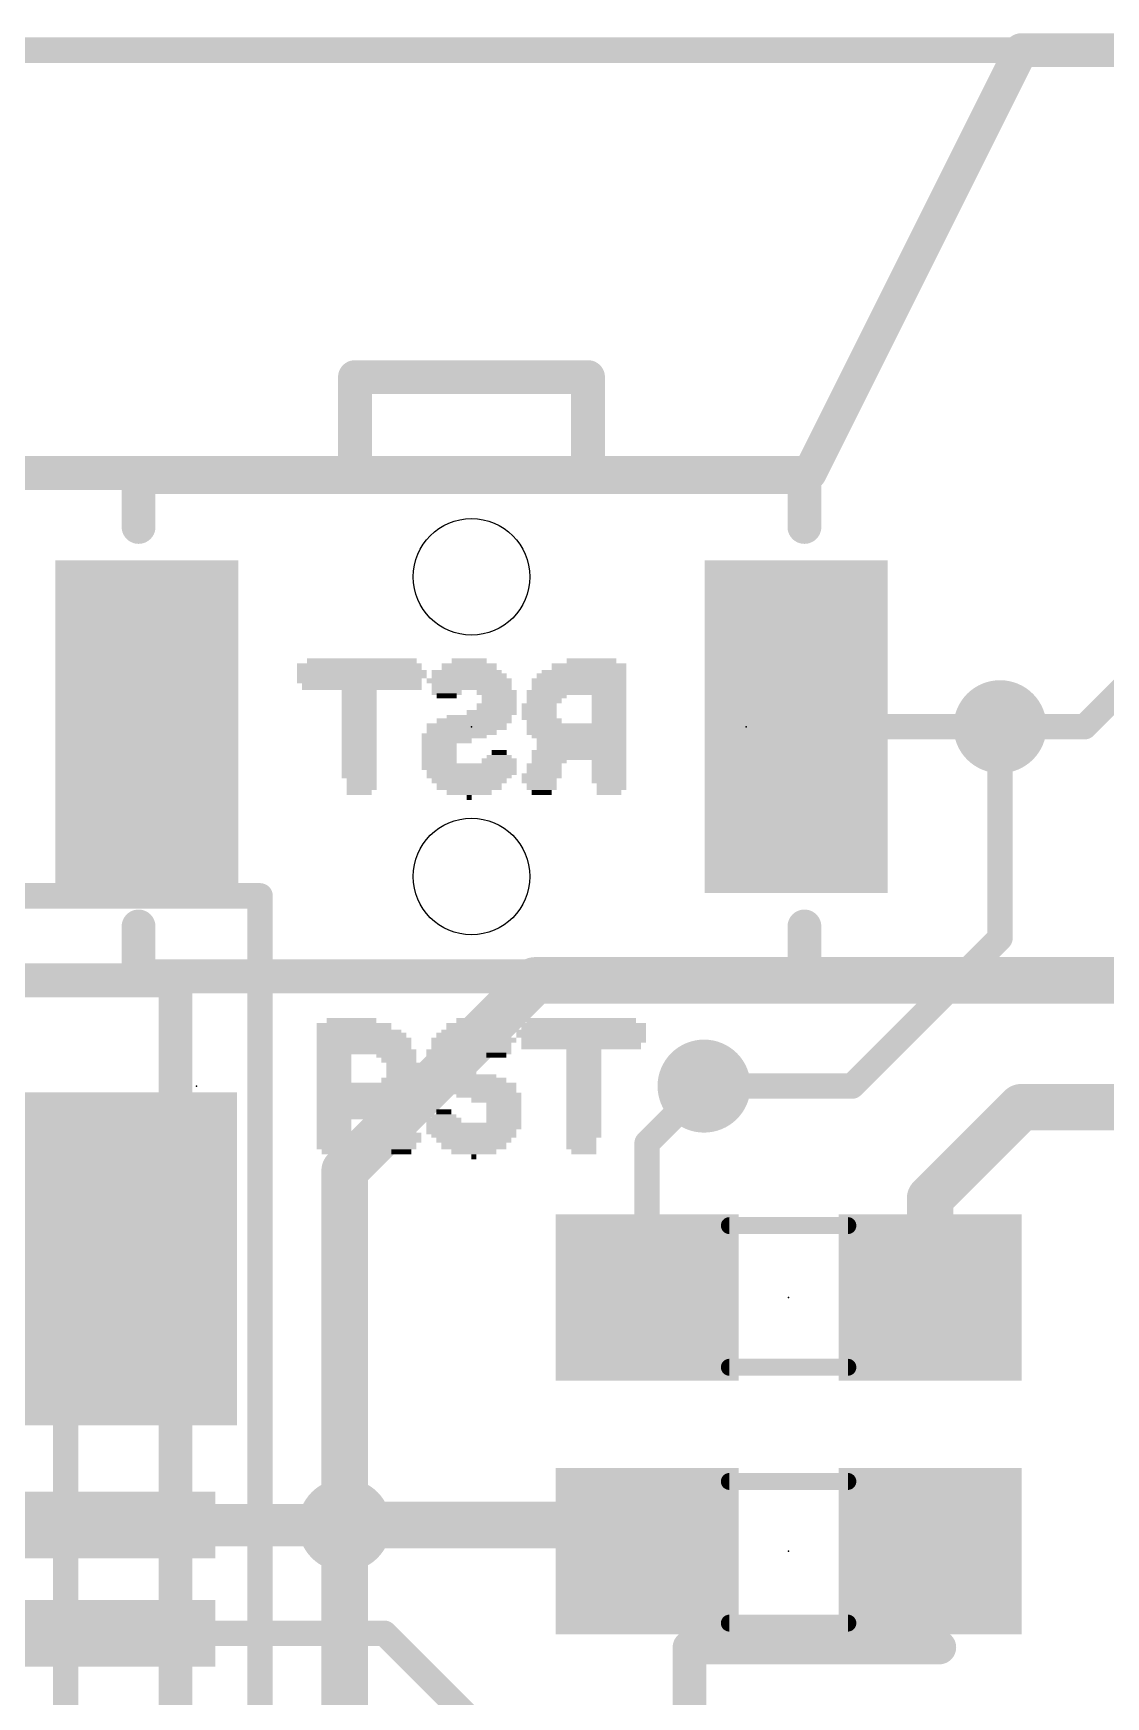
# Model space of a CAD drawing. Extents: x -34 to 73, y -65 to 31.
# Drawn here: x 3.72 to 10.16, y 20.59 to 30.58 of the extents above; entities that cross this region are included whole.
import ezdxf

# ---------------------------------------------------------------- set-up
doc = ezdxf.new("R2010")
doc.units = 0
for name, color, linetype in [('1', 12, 'CONTINUOUS'), ('16', 53, 'CONTINUOUS'), ('18', 110, 'CONTINUOUS'), ('20', 53, 'CONTINUOUS'), ('21', 41, 'CONTINUOUS'), ('22', 40, 'CONTINUOUS'), ('23', 53, 'CONTINUOUS'), ('24', 53, 'CONTINUOUS'), ('51', 53, 'CONTINUOUS')]:
    doc.layers.add(name, color=color, linetype=linetype)

# ---------------------------------------------------------------- blocks, each defined once
blk = doc.blocks.new('RECT')
blk.add_solid([(-0.5, -0.5), (0.5, -0.5), (-0.5, 0.5), (0.5, 0.5)])
blk = doc.blocks.new('RECT208000X160000R100')
at = {"const_width": 0.5}
blk.add_lwpolyline([(0.4, 0), (0.4, 0, 0.4142), (0.15, 0.25), (-0.15, 0.25, 0.4142), (-0.4, 0), (-0.4, 0, 0.4142), (-0.15, -0.25), (0.15, -0.25, 0.4142)], format="xyb", close=True, dxfattribs=at)
blk.add_solid([(-0.1754, -0.0254), (0.1754, -0.0254), (-0.1754, 0.0254), (0.1754, 0.0254)])
blk = doc.blocks.new('ROUNDV')
at = {"const_width": 0.5}
blk.add_lwpolyline([(0, -0.25, 1), (0, 0.25, 1), (0, -0.25)], format="xyb", dxfattribs=at)

msp = doc.modelspace()

# ---------------------------------------------------------------- linework, layer by layer
at = {"layer": '1'}
for points, const_width in [([(44.45, 30.48), (0, 30.48)], 0.1524), ([(10.033, 26.416), (10.287, 26.67)], 0.1524), ([(9.525, 26.416), (8.3, 26.416)], 0.1524), ([(9.525, 26.416), (10.033, 26.416)], 0.1524), ([(0, 25.4), (5.08, 25.4)], 0.1524), ([(5.08, 25.4), (5.08, 15.24)], 0.1524), ([(0, 24.892), (4.572, 24.892)], 0.2032), ([(4.572, 24.892), (4.572, 16.002)], 0.2032), ([(5.588, 23.749), (6.731, 24.892)], 0.2794), ([(6.731, 24.892), (12.7, 24.892)], 0.2794), ([(7.405, 23.915), (7.747, 24.257)], 0.1524), ([(9.105, 23.583), (9.652, 24.13)], 0.2794), ([(9.652, 24.13), (12.065, 24.13)], 0.2794), ([(7.405, 22.987), (7.405, 23.915)], 0.1524), ([(5.588, 23.749), (5.588, 21.62)], 0.2794), ([(9.105, 22.987), (9.105, 23.583)], 0.2794), ([(3.937, 21.62), (5.588, 21.62)], 0.254), ([(7.248, 21.62), (5.588, 21.62)], 0.2794), ([(7.405, 21.463), (7.248, 21.62)], 0.2794), ([(3.937, 20.97), (5.827, 20.97)], 0.1524), ([(5.827, 20.97), (6.731, 20.066)], 0.1524)]:
    msp.add_lwpolyline(points, dxfattribs=dict(at, const_width=const_width))
for points, const_width in [([(8.3, 26.4541, 1), (8.3, 26.3779)], 0.0762), ([(9.525, 26.4541, 1), (9.525, 26.3779)], 0.0762), ([(9.525, 26.3779, 1), (9.525, 26.4541)], 0.0762), ([(10.0061, 26.4429, 1), (10.0599, 26.3891)], 0.0762), ([(10.033, 26.3779, 1), (10.033, 26.4541)], 0.0762), ([(5.1181, 25.4, 1), (5.0419, 25.4)], 0.0762), ([(5.08, 25.3619, 1), (5.08, 25.4381)], 0.0762), ([(4.6228, 24.892, 1), (4.5212, 24.892)], 0.1016), ([(4.572, 24.8412, 1), (4.572, 24.9428)], 0.1016), ([(6.731, 24.9618, 1), (6.731, 24.8222)], 0.1397), ([(6.7804, 24.8426, 1), (6.6816, 24.9414)], 0.1397), ([(7.7739, 24.2301, 1), (7.7201, 24.2839)], 0.0762), ([(9.652, 24.1999, 1), (9.652, 24.0602)], 0.1397), ([(9.7014, 24.0806, 1), (9.6026, 24.1794)], 0.1397), ([(7.4431, 23.915, 1), (7.3669, 23.915)], 0.0762), ([(5.6578, 23.749, 1), (5.5182, 23.749)], 0.1397), ([(7.3781, 23.9419, 1), (7.4319, 23.8881)], 0.0762), ([(5.5386, 23.7984, 1), (5.6374, 23.6996)], 0.1397), ([(9.1749, 23.583, 1), (9.0351, 23.583)], 0.1397), ([(9.0556, 23.6324, 1), (9.1544, 23.5336)], 0.1397), ([(7.3669, 22.987, 1), (7.4431, 22.987)], 0.0762), ([(9.0351, 22.987, 1), (9.1749, 22.987)], 0.1397), ([(3.937, 21.6835, 1), (3.937, 21.5565)], 0.127), ([(5.588, 21.6898, 1), (5.588, 21.5502)], 0.1397), ([(5.5182, 21.62, 1), (5.6578, 21.62)], 0.1397), ([(5.588, 21.5565, 1), (5.588, 21.6835)], 0.127), ([(7.2974, 21.6694, 1), (7.1986, 21.5706)], 0.1397), ([(7.248, 21.5502, 1), (7.248, 21.6898)], 0.1397), ([(7.3556, 21.4136, 1), (7.4544, 21.5124)], 0.1397), ([(3.937, 21.0081, 1), (3.937, 20.9319)], 0.0762), ([(5.8539, 20.9969, 1), (5.8001, 20.9431)], 0.0762), ([(5.827, 20.9319, 1), (5.827, 21.0081)], 0.0762)]:
    msp.add_lwpolyline(points, format="xyb", dxfattribs=dict(at, const_width=const_width))
at = {"layer": '16'}
for points, const_width in [([(0, 30.48), (44.45, 30.48)], 0.1524), ([(9.525, 25.146), (9.525, 26.416)], 0.1524), ([(5.08, 25.4), (0, 25.4)], 0.1524), ([(5.08, 15.24), (5.08, 25.4)], 0.1524), ([(8.636, 24.257), (9.525, 25.146)], 0.1524), ([(4.572, 24.892), (0, 24.892)], 0.2032), ([(4.572, 16.002), (4.572, 24.892)], 0.2032), ([(7.747, 24.257), (8.636, 24.257)], 0.1524), ([(5.588, 16.51), (5.588, 21.62)], 0.2794)]:
    msp.add_lwpolyline(points, dxfattribs=dict(at, const_width=const_width))
for points, const_width in [([(9.5631, 26.416, 1), (9.4869, 26.416)], 0.0762), ([(5.1181, 25.4, 1), (5.0419, 25.4)], 0.0762), ([(5.08, 25.3619, 1), (5.08, 25.4381)], 0.0762), ([(9.4869, 25.146, 1), (9.5631, 25.146)], 0.0762), ([(9.5519, 25.1191, 1), (9.4981, 25.1729)], 0.0762), ([(4.6228, 24.892, 1), (4.5212, 24.892)], 0.1016), ([(4.572, 24.8412, 1), (4.572, 24.9428)], 0.1016), ([(7.747, 24.2951, 1), (7.747, 24.2189)], 0.0762), ([(8.6091, 24.2839, 1), (8.6629, 24.2301)], 0.0762), ([(8.636, 24.2189, 1), (8.636, 24.2951)], 0.0762), ([(5.6578, 21.62, 1), (5.5182, 21.62)], 0.1397)]:
    msp.add_lwpolyline(points, format="xyb", dxfattribs=dict(at, const_width=const_width))
at = {"layer": '20', "const_width": 0.2032}
for points in [[(9.652, 30.48), (8.382, 27.94)], [(38.1, 30.48), (9.652, 30.48)], [(8.382, 27.94), (2.54, 27.94)]]:
    msp.add_lwpolyline(points, dxfattribs=at)
at = {"layer": '20', "const_width": 0.1016}
for points in [[(9.652, 30.5308, 1), (9.652, 30.4292)], [(9.6974, 30.4573, 1), (9.6066, 30.5027)], [(8.3366, 27.9627, 1), (8.4274, 27.9173)], [(8.382, 27.8892, 1), (8.382, 27.9908)]]:
    msp.add_lwpolyline(points, format="xyb", dxfattribs=at)
at = {"layer": '20'}
for centre in [(6.35, 27.316), (6.35, 25.516)]:
    msp.add_circle(centre, 0.35, dxfattribs=at)
at = {"layer": '21', "const_width": 0.2032}
for points in [[(7.05, 28.516), (5.65, 28.516)], [(5.65, 28.516), (5.65, 27.916)], [(7.05, 28.516), (7.05, 27.916)], [(5.65, 27.916), (4.35, 27.916)], [(4.35, 27.916), (4.35, 27.616)], [(7.05, 27.916), (5.65, 27.916)], [(8.35, 27.916), (7.05, 27.916)], [(8.35, 27.616), (8.35, 27.916)], [(4.35, 24.916), (4.35, 25.216)], [(8.35, 25.216), (8.35, 24.916)], [(8.35, 24.916), (4.35, 24.916)]]:
    msp.add_lwpolyline(points, dxfattribs=at)
at = {"layer": '21', "const_width": 0.1016}
for points in [[(5.65, 28.5668, 1), (5.65, 28.4652)], [(5.7008, 28.516, 1), (5.5992, 28.516)], [(7.1008, 28.516, 1), (6.9992, 28.516)], [(7.05, 28.4652, 1), (7.05, 28.5668)], [(4.35, 27.9668, 1), (4.35, 27.8652)], [(4.4008, 27.916, 1), (4.2992, 27.916)], [(5.65, 27.9668, 1), (5.65, 27.8652)], [(5.65, 27.8652, 1), (5.65, 27.9668)], [(7.05, 27.9668, 1), (7.05, 27.8652)], [(7.05, 27.8652, 1), (7.05, 27.9668)], [(8.4008, 27.916, 1), (8.2992, 27.916)], [(8.35, 27.8652, 1), (8.35, 27.9668)], [(5.5992, 27.916, 1), (5.7008, 27.916)], [(6.9992, 27.916, 1), (7.1008, 27.916)], [(4.2992, 27.616, 1), (4.4008, 27.616)], [(8.2992, 27.616, 1), (8.4008, 27.616)], [(4.4008, 25.216, 1), (4.2992, 25.216)], [(8.4008, 25.216, 1), (8.2992, 25.216)], [(4.35, 24.9668, 1), (4.35, 24.8652)], [(8.35, 24.8652, 1), (8.35, 24.9668)], [(4.2992, 24.916, 1), (4.4008, 24.916)], [(8.2992, 24.916, 1), (8.4008, 24.916)]]:
    msp.add_lwpolyline(points, format="xyb", dxfattribs=at)
at = {"layer": '23'}
for p in [(6.35, 26.416), (4.699, 24.257), (8.255, 22.987), (8.255, 21.463)]:
    msp.add_point(p, dxfattribs=at)
at = {"layer": '24'}
msp.add_point((8.001, 26.416), dxfattribs=at)
at = {"layer": '51'}
for points, const_width in [([(3.912, 24.07), (-1.088, 24.07)], 0.1524), ([(3.912, 16.57), (3.912, 24.07)], 0.1524), ([(7.899, 23.419), (8.611, 23.419)], 0.1016), ([(7.899, 22.568), (8.611, 22.568)], 0.1016), ([(8.611, 21.882), (7.899, 21.882)], 0.1016), ([(7.66, 18.485), (7.66, 20.885)], 0.2032), ([(7.66, 20.885), (9.16, 20.885)], 0.2032), ([(8.611, 21.031), (7.899, 21.031)], 0.1016)]:
    msp.add_lwpolyline(points, dxfattribs=dict(at, const_width=const_width))
for points, const_width in [([(3.9501, 24.07, 1), (3.8739, 24.07)], 0.0762), ([(3.912, 24.0319, 1), (3.912, 24.1081)], 0.0762), ([(7.899, 23.4444, 1), (7.899, 23.3936)], 0.0508), ([(8.611, 23.3936, 1), (8.611, 23.4444)], 0.0508), ([(7.899, 22.5934, 1), (7.899, 22.5426)], 0.0508), ([(8.611, 22.5426, 1), (8.611, 22.5934)], 0.0508), ([(7.899, 21.9074, 1), (7.899, 21.8566)], 0.0508), ([(8.611, 21.8566, 1), (8.611, 21.9074)], 0.0508), ([(7.7108, 20.885, 1), (7.6092, 20.885)], 0.1016), ([(7.66, 20.9358, 1), (7.66, 20.8342)], 0.1016), ([(7.899, 21.0564, 1), (7.899, 21.0056)], 0.0508), ([(8.611, 21.0056, 1), (8.611, 21.0564)], 0.0508), ([(9.16, 20.8342, 1), (9.16, 20.9358)], 0.1016)]:
    msp.add_lwpolyline(points, format="xyb", dxfattribs=dict(at, const_width=const_width))

# ---------------------------------------------------------------- block references
at = {"layer": '1', "xscale": 2, "yscale": 1.1, "rotation": 270}
for p in [(4.4, 26.416), (8.3, 26.416)]:
    msp.add_blockref('RECT', p, dxfattribs=at)
at = {"layer": '1'}
for p, xscale, yscale in [((4.212, 23.22), 1.46, 2), ((3.937, 21.62), 1.75, 0.4), ((3.937, 20.97), 1.75, 0.4)]:
    msp.add_blockref('RECT', p, dxfattribs=dict(at, xscale=xscale, yscale=yscale))
at = {"layer": '1', "xscale": 1.1}
for p in [(7.405, 22.987), (9.105, 22.987)]:
    msp.add_blockref('RECT', p, dxfattribs=at)
at = {"layer": '1', "xscale": 1.1, "rotation": 180}
for p in [(7.405, 21.463), (9.105, 21.463)]:
    msp.add_blockref('RECT', p, dxfattribs=at)
at = {"layer": '16'}
msp.add_blockref('RECT208000X160000R100', (4.132, 22.75), dxfattribs=at)
at = {"layer": '18', "xscale": 0.5588, "yscale": 0.5588}
for p in [(9.525, 26.416), (9.525, 26.416), (7.747, 24.257), (7.747, 24.257), (5.588, 21.62), (5.588, 21.62)]:
    msp.add_blockref('ROUNDV', p, dxfattribs=at)
at = {"layer": '21'}
for p, xscale, yscale in [((5.644, 24.617), 0.45, 0.04), ((5.674, 24.582), 0.51, 0.03), ((5.629, 24.652), 0.3, 0.03), ((6.379, 24.582), 0.42, 0.03), ((6.364, 24.617), 0.33, 0.04), ((6.364, 24.652), 0.21, 0.03), ((7.009, 24.582), 0.78, 0.03), ((7.024, 24.617), 0.75, 0.04), ((7.009, 24.652), 0.66, 0.03), ((5.689, 24.562), 0.54, 0.03), ((5.704, 24.532), 0.57, 0.03), ((5.704, 24.497), 0.57, 0.04), ((6.364, 24.532), 0.51, 0.03), ((6.349, 24.497), 0.48, 0.04), ((6.364, 24.562), 0.45, 0.03), ((7.009, 24.562), 0.78, 0.03), ((7.024, 24.532), 0.75, 0.03), ((7.009, 24.497), 0.72, 0.04), ((5.719, 24.462), 0.6, 0.03), ((5.524, 24.442), 0.21, 0.03), ((5.524, 24.412), 0.21, 0.03), ((5.524, 24.377), 0.21, 0.04), ((5.899, 24.442), 0.24, 0.03), ((5.914, 24.412), 0.21, 0.03), ((5.944, 24.377), 0.21, 0.04), ((6.199, 24.462), 0.24, 0.03), ((6.184, 24.442), 0.21, 0.03), ((6.184, 24.412), 0.21, 0.03), ((6.199, 24.377), 0.24, 0.04), ((6.499, 24.462), 0.18, 0.03), ((6.499, 24.442), 0.12, 0.03), ((7.024, 24.462), 0.21, 0.03), ((7.024, 24.442), 0.21, 0.03), ((7.024, 24.412), 0.21, 0.03), ((7.024, 24.377), 0.21, 0.04), ((5.524, 24.342), 0.21, 0.03), ((5.524, 24.312), 0.21, 0.03), ((5.524, 24.292), 0.21, 0.03), ((5.914, 24.292), 0.21, 0.03), ((5.944, 24.342), 0.21, 0.03), ((5.944, 24.312), 0.21, 0.03), ((6.229, 24.342), 0.3, 0.03), ((6.304, 24.312), 0.39, 0.03), ((6.334, 24.292), 0.45, 0.03), ((7.024, 24.342), 0.21, 0.03), ((7.024, 24.312), 0.21, 0.03), ((7.024, 24.292), 0.21, 0.03), ((5.719, 24.257), 0.6, 0.04), ((5.719, 24.222), 0.6, 0.03), ((5.704, 24.202), 0.57, 0.03), ((5.689, 24.172), 0.54, 0.03), ((6.379, 24.257), 0.48, 0.04), ((6.409, 24.222), 0.42, 0.03), ((6.454, 24.202), 0.39, 0.03), ((6.499, 24.172), 0.3, 0.03), ((7.024, 24.257), 0.21, 0.04), ((7.024, 24.222), 0.21, 0.03), ((7.024, 24.202), 0.21, 0.03), ((7.024, 24.172), 0.21, 0.03), ((5.689, 24.137), 0.54, 0.04), ((5.704, 24.102), 0.57, 0.03), ((5.704, 24.072), 0.57, 0.03), ((6.184, 24.072), 0.15, 0.03), ((6.184, 24.102), 0.09, 0.03), ((6.544, 24.137), 0.21, 0.04), ((6.544, 24.102), 0.21, 0.03), ((6.544, 24.072), 0.21, 0.03), ((7.024, 24.137), 0.21, 0.04), ((7.024, 24.102), 0.21, 0.03), ((7.024, 24.072), 0.21, 0.03), ((5.524, 24.052), 0.21, 0.03), ((5.524, 24.017), 0.21, 0.04), ((5.524, 23.982), 0.21, 0.03), ((5.884, 24.052), 0.21, 0.03), ((5.914, 24.017), 0.21, 0.04), ((5.914, 23.982), 0.21, 0.03), ((6.184, 24.052), 0.21, 0.03), ((6.364, 24.017), 0.57, 0.04), ((6.349, 23.982), 0.54, 0.03), ((6.544, 24.052), 0.21, 0.03), ((7.024, 24.052), 0.21, 0.03), ((7.024, 24.017), 0.21, 0.04), ((7.024, 23.982), 0.21, 0.03), ((5.524, 23.962), 0.21, 0.03), ((5.524, 23.932), 0.21, 0.03), ((5.509, 23.897), 0.18, 0.04), ((5.929, 23.962), 0.24, 0.03), ((5.944, 23.932), 0.21, 0.03), ((5.929, 23.897), 0.18, 0.04), ((6.364, 23.962), 0.51, 0.03), ((6.364, 23.932), 0.45, 0.03), ((6.364, 23.897), 0.39, 0.04), ((7.024, 23.962), 0.21, 0.03), ((7.009, 23.932), 0.18, 0.03), ((7.009, 23.897), 0.18, 0.04), ((5.524, 23.862), 0.15, 0.03), ((5.929, 23.862), 0.12, 0.03), ((6.364, 23.862), 0.27, 0.03), ((6.364, 23.832), 0.03, 0.03), ((7.024, 23.862), 0.15, 0.03)]:
    msp.add_blockref('RECT', p, dxfattribs=dict(at, xscale=xscale, yscale=yscale))
at = {"layer": '22', "rotation": 180}
for p, xscale, yscale in [((5.676, 26.776), 0.75, 0.04), ((5.691, 26.811), 0.66, 0.03), ((6.336, 26.776), 0.33, 0.04), ((6.336, 26.811), 0.21, 0.03), ((7.056, 26.776), 0.45, 0.04), ((7.071, 26.811), 0.3, 0.03), ((5.691, 26.741), 0.78, 0.03), ((5.691, 26.721), 0.78, 0.03), ((5.676, 26.691), 0.75, 0.03), ((6.336, 26.691), 0.51, 0.03), ((6.321, 26.741), 0.42, 0.03), ((6.336, 26.721), 0.45, 0.03), ((6.996, 26.691), 0.57, 0.03), ((7.011, 26.721), 0.54, 0.03), ((7.026, 26.741), 0.51, 0.03), ((5.691, 26.656), 0.72, 0.04), ((5.676, 26.621), 0.21, 0.03), ((5.676, 26.601), 0.21, 0.03), ((5.676, 26.571), 0.21, 0.03), ((6.351, 26.656), 0.48, 0.04), ((6.201, 26.621), 0.18, 0.03), ((6.201, 26.601), 0.12, 0.03), ((6.501, 26.621), 0.24, 0.03), ((6.516, 26.601), 0.21, 0.03), ((6.516, 26.571), 0.21, 0.03), ((6.981, 26.621), 0.6, 0.03), ((6.801, 26.601), 0.24, 0.03), ((6.786, 26.571), 0.21, 0.03), ((6.996, 26.656), 0.57, 0.04), ((7.176, 26.601), 0.21, 0.03), ((7.176, 26.571), 0.21, 0.03), ((5.676, 26.536), 0.21, 0.04), ((5.676, 26.501), 0.21, 0.03), ((5.676, 26.471), 0.21, 0.03), ((6.396, 26.471), 0.39, 0.03), ((6.471, 26.501), 0.3, 0.03), ((6.501, 26.536), 0.24, 0.04), ((6.756, 26.536), 0.21, 0.04), ((6.756, 26.501), 0.21, 0.03), ((6.756, 26.471), 0.21, 0.03), ((7.176, 26.536), 0.21, 0.04), ((7.176, 26.501), 0.21, 0.03), ((7.176, 26.471), 0.21, 0.03), ((5.676, 26.451), 0.21, 0.03), ((5.676, 26.416), 0.21, 0.04), ((5.676, 26.381), 0.21, 0.03), ((6.321, 26.416), 0.48, 0.04), ((6.291, 26.381), 0.42, 0.03), ((6.366, 26.451), 0.45, 0.03), ((6.786, 26.451), 0.21, 0.03), ((6.981, 26.416), 0.6, 0.04), ((6.981, 26.381), 0.6, 0.03), ((7.176, 26.451), 0.21, 0.03), ((5.676, 26.361), 0.21, 0.03), ((5.676, 26.331), 0.21, 0.03), ((5.676, 26.296), 0.21, 0.04), ((6.246, 26.361), 0.39, 0.03), ((6.201, 26.331), 0.3, 0.03), ((6.156, 26.296), 0.21, 0.04), ((6.996, 26.361), 0.57, 0.03), ((7.011, 26.331), 0.54, 0.03), ((7.011, 26.296), 0.54, 0.04), ((5.676, 26.261), 0.21, 0.03), ((5.676, 26.231), 0.21, 0.03), ((5.676, 26.211), 0.21, 0.03), ((5.676, 26.176), 0.21, 0.04), ((6.156, 26.261), 0.21, 0.03), ((6.156, 26.231), 0.21, 0.03), ((6.156, 26.211), 0.21, 0.03), ((6.336, 26.176), 0.57, 0.04), ((6.516, 26.211), 0.21, 0.03), ((6.516, 26.231), 0.15, 0.03), ((6.516, 26.261), 0.09, 0.03), ((6.786, 26.176), 0.21, 0.04), ((6.996, 26.261), 0.57, 0.03), ((6.996, 26.231), 0.57, 0.03), ((6.816, 26.211), 0.21, 0.03), ((7.176, 26.211), 0.21, 0.03), ((7.176, 26.176), 0.21, 0.04), ((5.676, 26.141), 0.21, 0.03), ((5.676, 26.121), 0.21, 0.03), ((5.691, 26.091), 0.18, 0.03), ((6.351, 26.141), 0.54, 0.03), ((6.336, 26.121), 0.51, 0.03), ((6.336, 26.091), 0.45, 0.03), ((6.771, 26.121), 0.24, 0.03), ((6.756, 26.091), 0.21, 0.03), ((6.786, 26.141), 0.21, 0.03), ((7.176, 26.141), 0.21, 0.03), ((7.176, 26.121), 0.21, 0.03), ((7.176, 26.091), 0.21, 0.03), ((5.691, 26.056), 0.18, 0.04), ((5.676, 26.021), 0.15, 0.03), ((6.336, 26.056), 0.39, 0.04), ((6.336, 26.021), 0.27, 0.03), ((6.336, 25.991), 0.03, 0.03), ((6.771, 26.056), 0.18, 0.04), ((6.771, 26.021), 0.12, 0.03), ((7.191, 26.056), 0.18, 0.04), ((7.176, 26.021), 0.15, 0.03)]:
    msp.add_blockref('RECT', p, dxfattribs=dict(at, xscale=xscale, yscale=yscale))
at = {"layer": '51', "xscale": 0.5001, "yscale": 0.95}
for p in [(7.6669, 22.9921), (8.8353, 22.9921)]:
    msp.add_blockref('RECT', p, dxfattribs=at)
at = {"layer": '51', "xscale": 0.5001, "yscale": 0.95, "rotation": 180}
for p in [(7.6748, 21.4579), (8.8431, 21.4579)]:
    msp.add_blockref('RECT', p, dxfattribs=at)

doc.saveas('drawing.dxf')
